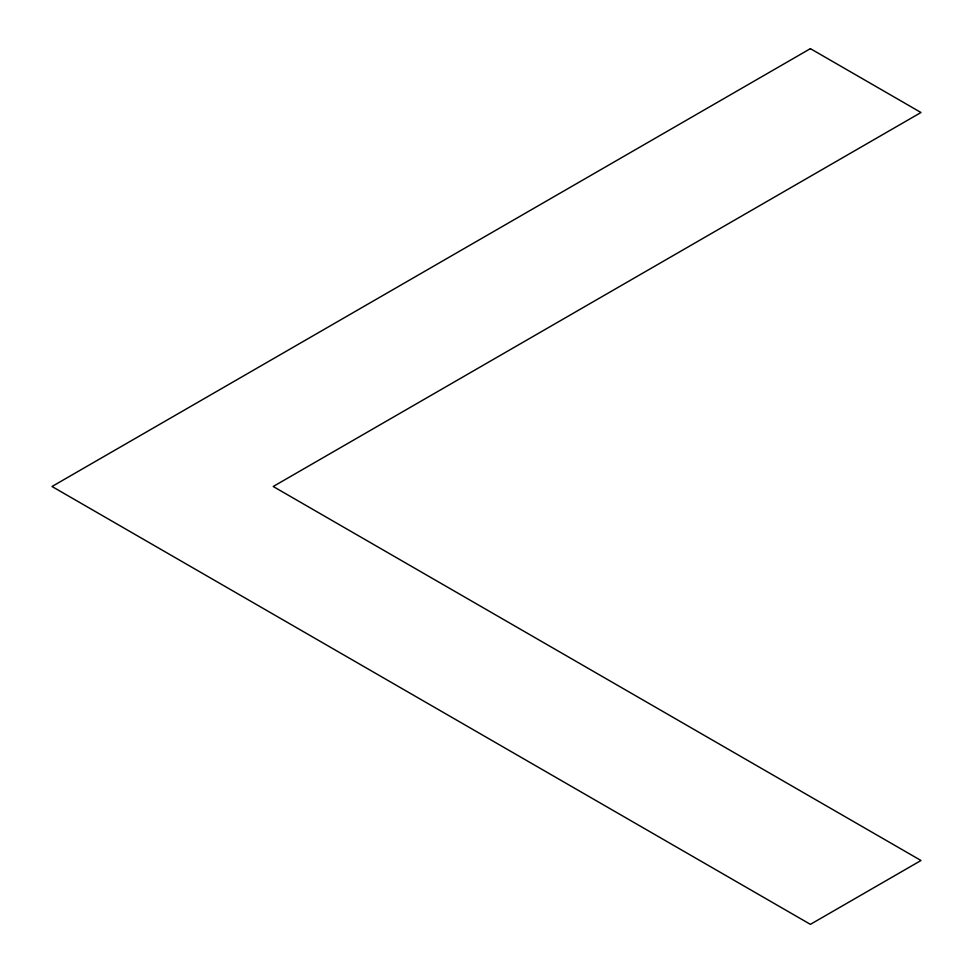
<?xml version="1.0" encoding="UTF-8"?>
<svg xmlns="http://www.w3.org/2000/svg" width="973" height="973" viewBox="0 0 973 973"><rect width="100%" height="100%" fill="white"/><g stroke="black" fill="none" stroke-linecap="round" stroke-linejoin="round"><path stroke-width="1.46" d="M810.4 48.65L52.007 486.5L810.4 924.35L920.993 860.497L273.206 486.5L920.993 112.503L810.4 48.65"/></g></svg>
